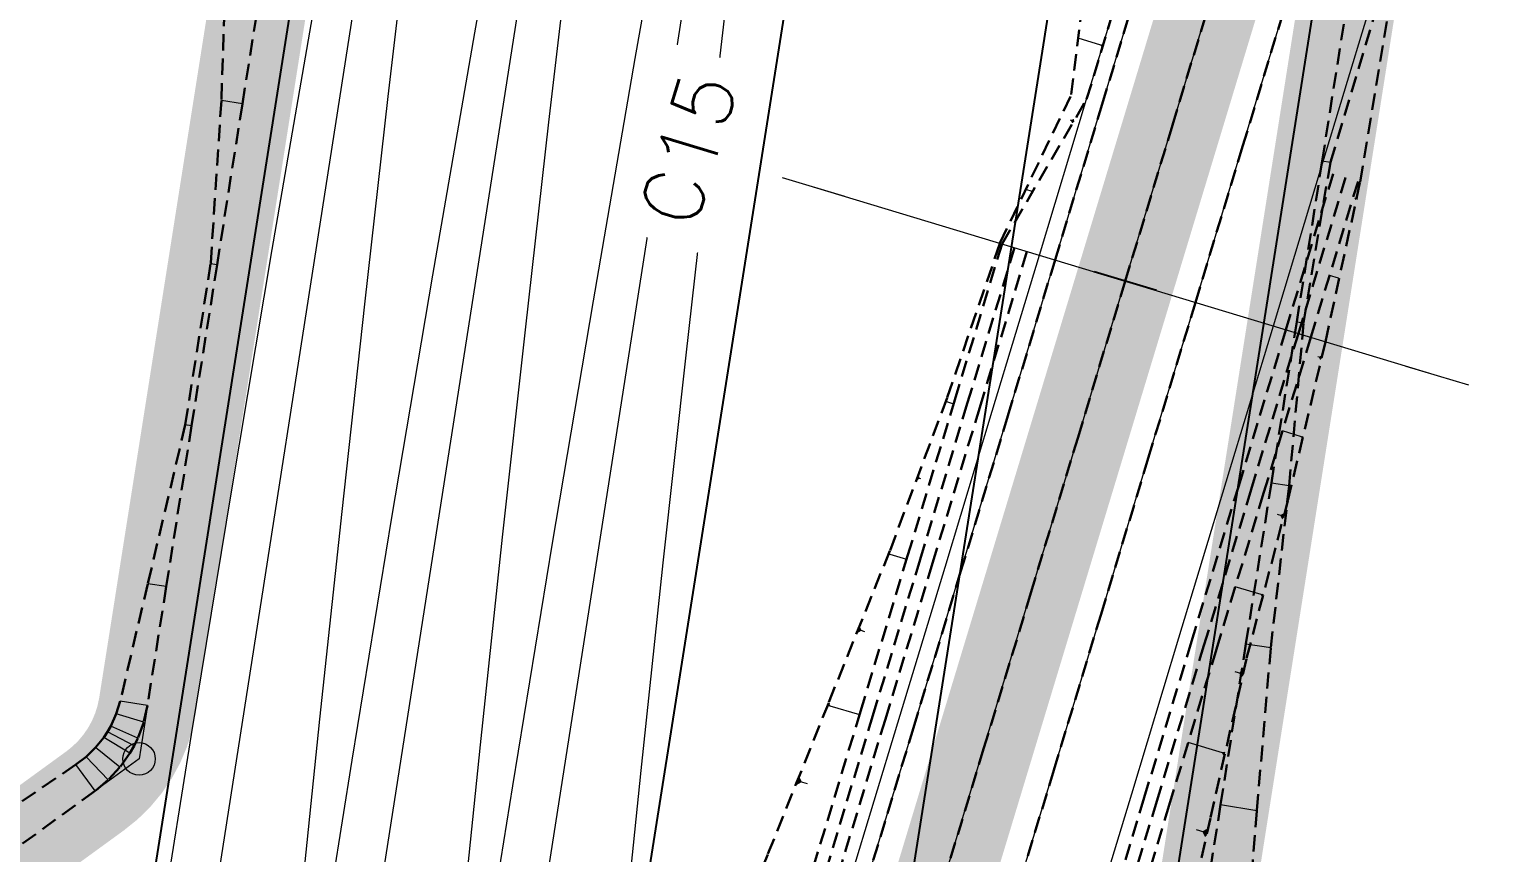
# Model space of a CAD drawing. Header units: metres. Extents: x 544752 to 548977, y 1840603 to 1844608.
# Drawn here: x 544994.06 to 545038.76, y 1844020.04 to 1844045.32 of the extents above; entities that cross this region are included whole.
import ezdxf

# ---------------------------------------------------------------- set-up
doc = ezdxf.new("R2010")
doc.units = ezdxf.units.M
doc.header["$MEASUREMENT"] = 0
for name, pattern in [('ACAD_ISO02W100', [15, 12, -3]), ('Anordnung Grundriss$0$GESTRICHELT', [0.75, 0.5, -0.25]), ('HIDDEN', [0.375, 0.25, -0.125])]:
    doc.linetypes.add(name, pattern=pattern)
doc.layers.add('C-ROAD', color=7, linetype='Continuous')
for name, color, linetype, lineweight in [('C-ROAD-CORR', 5, 'Continuous', 0), ('C-ROAD-SAMP', 150, 'HIDDEN', 0), ('C-ROAD-SAMP-TEXT', 11, 'Continuous', 0), ('C-ROAD-STAN', 11, 'Continuous', 0), ('C-TOPO-FEAT', 94, 'Continuous', 5), ('Line5', 5, 'Continuous', 13), ('Đường', 5, 'ACAD_ISO02W100', 5)]:
    doc.layers.add(name, color=color, linetype=linetype, lineweight=lineweight)

# ---------------------------------------------------------------- blocks, each defined once
blk = doc.blocks.new('TB')
at = {"layer": 'Defpoints', "color": 5, "linetype": 'Anordnung Grundriss$0$GESTRICHELT', "lineweight": 5, "ltscale": 0.2}
blk.add_circle((-0.4049538253086098, -1.769394799566726e-07), 105.7280000291212, dxfattribs=at)
blk = doc.blocks.new('FREFEWRFERWF')
at = {"layer": 'Line5', "color": 5}
for p, q in [((-1.66903406981146, -0.552696687169373), (-3.349565278273076, 70.4684576750733)), ((-12.75507202500012, -0.8150196010246873), (-14.43560326413717, 70.20613535726443)), ((-7.212053040915634, -0.6838581399060786), (-8.89258424937725, 70.33729622233659))]:
    blk.add_line(p, q, dxfattribs=at)
at = {"layer": 'Line5', "color": 5, "flags": 128}
for points in [[(-13.97577600751538, 69.5929625662975), (-13.51127695024479, 61.83797155646607), (-13.08261348161614, 54.08091718330979), (-12.68979475862579, 46.32196505367756), (-12.33282916026656, 38.56128078699112), (-12.01172429847065, 30.79903006413952), (-11.72648704145104, 23.03537858603522), (-11.47712347662309, 15.27049208758399), (-11.26363891706569, 7.504536324646324), (-11.08603794220835, -0.2623229054734111)], [(-8.432757004280575, 69.72412343835458), (-7.968257946602535, 61.96913249930367), (-7.53959449013928, 54.21207819133997), (-7.146775769360829, 46.45312612131238), (-6.78981017426122, 38.69244191842154), (-6.468705312057864, 30.93019125238061), (-6.183468067261856, 23.16653984691948), (-5.934104503423441, 15.40165340481326), (-5.720619944797363, 7.635697712190449), (-5.543018971104175, -0.1311614527367055)], [(-2.8897380331764, 69.85528489109129), (-2.42523897549836, 62.10029395204037), (-1.996575519035105, 54.34323964407668), (-1.603756798256654, 46.58428757404909), (-1.246791203157045, 38.82360337115824), (-0.9256863409536891, 31.06135270511732), (-0.6404490961576812, 23.29770129965618), (-0.3910855323192663, 15.53281485754997), (-0.1776009736931883, 7.766859164927155), (0, 0)], [(-14.87426023866283, 69.04712659073994), (-14.9017317329417, 62.45136923948303), (-14.95250223134644, 55.85575008206069), (-15.02657110703876, 49.26035141386092), (-15.12393741810229, 42.66525555262342), (-15.24459997238591, 36.07054476439953), (-15.38855725055328, 29.47630136879161), (-15.55580746376654, 22.88260762346908), (-15.74634851206793, 16.28954582801089), (-15.96017803822178, 9.697198242414743)], [(-9.331241225474514, 69.17828746372834), (-9.358712720684707, 62.58253016741946), (-9.409483216586523, 55.98691107099876), (-9.48355208610883, 49.39151246007532), (-9.58091841021087, 42.79641664260998), (-9.701580953842495, 36.20170592423528), (-9.845538236608263, 29.60746257519349), (-10.01278844452463, 23.01376889226958), (-10.20332950324519, 16.42070714617148), (-10.41715902218129, 9.828359615057707)], [(-3.788222254370339, 69.30944891646504), (-3.815693749580532, 62.71369162015617), (-3.866464245482348, 56.11807252373546), (-3.940533115004655, 49.52267391281202), (-4.037899439106695, 42.92757809534669), (-4.15856198273832, 36.33286737697199), (-4.302519265504088, 29.7386240279302), (-4.469769473420456, 23.14493034500629), (-4.660310532141011, 16.55186859890819), (-4.87414005107712, 9.959521067794412)]]:
    blk.add_lwpolyline(points, dxfattribs=at)
blk = doc.blocks.new('RFEWF34RF')
blk.add_lwpolyline([(467558.3739784134, 1441381.465170017), (467628.3739784134, 1441381.465170017), (467628.3739784134, 1441366.465170017), (467558.3739784134, 1441366.465170017)], close=True)
at = {"xscale": 0.9, "yscale": 0.9714285714285716, "zscale": 0.9714285714285716, "rotation": 268.6444939923905}
blk.add_blockref('FREFEWRFERWF', (467559.2717663317, 1441366.934817435), dxfattribs=at)
blk = doc.blocks.new('GFERFERF')
blk.add_lwpolyline([(467513.3739784134, 1441358.465170017), (467628.3739784134, 1441358.465170017), (467628.3739784134, 1441366.465170017), (467513.3739784134, 1441366.465170017)], close=True)
blk = doc.blocks.new('fcwdăed')
at = {"xscale": -1, "rotation": 19.89216182940478}
for name, p in [('GFERFERF', (1396356.812540187, 242240.5363757809, -3.31594075425429)), ('RFEWF34RF', (1396367.360318515, 242211.3860006156, -3.31594075425429))]:
    blk.add_blockref(name, p, dxfattribs=at)
blk = doc.blocks.new('STA')
blk.add_circle((0, 0), 0.03600344113496039)
blk = doc.blocks.new('PI')
h = blk.add_hatch(color=256)
h.dxf.hatch_style = 1
h.paths.add_polyline_path([(0.01097384885793593, 0, 1), (-0.01097384885793593, 0, 1)])
at = {"xscale": 0.3048, "yscale": 0.3048, "zscale": 0.3048}
blk.add_blockref('STA', (0, 0), dxfattribs=at)

msp = doc.modelspace()

# ---------------------------------------------------------------- linework, layer by layer
at = {"layer": 'C-ROAD', "color": 3, "linetype": 'Continuous', "lineweight": 13}
for p, q in [((544997.6883201705, 1844024.567559875), (544997.4286023676, 1844022.921758579)), ((544997.4286023676, 1844022.921758579), (544996.0812041152, 1844021.94163961))]:
    msp.add_line(p, q, dxfattribs=at)
at = {"layer": 'C-ROAD', "color": 1, "linetype": 'ACAD_ISO02W100', "lineweight": 60, "ltscale": 0.1, "const_width": 3, "flags": 128}
for points in [[(545006.0019213351, 1844077.249876689), (544997.6883201705, 1844024.567559875)], [(545020.6735308893, 1843958.511735997), (545038.5985872451, 1844072.106156435)], [(544996.0812041152, 1844021.94163961), (544981.7529743221, 1844011.51905684)]]:
    msp.add_lwpolyline(points, dxfattribs=at)
at = {"layer": 'C-ROAD', "color": 1, "linetype": 'ACAD_ISO02W100', "lineweight": -3, "ltscale": 0.1, "const_width": 3, "flags": 128}
msp.add_lwpolyline([(544997.6883201705, 1844024.567559875, -0.1989104517809214), (544996.0812041151, 1844021.94163961)], format="xyb", dxfattribs=at)
at = {"layer": 'C-ROAD-CORR', "color": 160, "linetype": 'Continuous'}
for p, q in [((545026.9414838001, 1844044.831754392, 771.4056740349941), (545026.2454486208, 1844045.042415061, 770.920863470425)), ((545026.951249911, 1844044.818455182, 771.414473969241), (545026.9569855535, 1844044.83740608, 771.414473969241)), ((545026.961016022, 1844044.805155971, 771.4232739034879), (545026.9724873068, 1844044.843057768, 771.4232739034879)), ((545026.9707821329, 1844044.79185676, 771.4320738377348), (545026.9879890602, 1844044.848709455, 771.4320738377348)), ((545026.980548244, 1844044.778557549, 771.4408737719817), (545027.0034908135, 1844044.854361143, 771.4408737719817)), ((545000.6013649675, 1844043.027183551, 771.4738260625395), (544999.9547677981, 1844043.129220654, 771.0374269231675)), ((545000.6013649675, 1844043.027183551, 771.4738260625395), (544999.9547677981, 1844043.129220654, 771.0374269231675)), ((545000.6013649675, 1844043.027183551, 771.4738260625395), (544999.9547677981, 1844043.129220654, 771.0374269231675)), ((545000.6013649675, 1844043.027183551, 771.4738260625395), (544999.9547677981, 1844043.129220654, 771.0374269231675)), ((545026.0777142672, 1844042.503771369, 771.3776174725558), (545026.0092703965, 1844042.52448646, 771.3299441471504)), ((545033.7335377719, 1844041.27543187, 771.5425055143361), (545033.985121766, 1844041.235732233, 771.3727075071408)), ((545033.7335377719, 1844041.27543187, 771.5425055143361), (545033.985121766, 1844041.235732233, 771.3727075071408)), ((545033.7335377719, 1844041.27543187, 771.5425055143361), (545033.985121766, 1844041.235732233, 771.3727075071408)), ((545033.7335377719, 1844041.27543187, 771.5425055143361), (545033.985121766, 1844041.235732233, 771.3727075071408)), ((545024.8316006907, 1844040.341048041, 771.3417652416443), (545024.637296449, 1844040.399855789, 771.2064261784705)), ((545024.8343269851, 1844040.337335451, 771.3442218194169), (545024.8359281393, 1844040.342625758, 771.3442218194169)), ((545024.8370532794, 1844040.333622862, 771.3466783971895), (545024.8402555878, 1844040.344203476, 771.3466783971895)), ((545024.8397795737, 1844040.329910272, 771.3491349749621), (545024.8445830364, 1844040.345781194, 771.3491349749621)), ((545024.8425058681, 1844040.326197682, 771.3515915527347), (545024.8489104849, 1844040.347358911, 771.3515915527347)), ((545034.7785002891, 1844040.118130325, 771.4264561348057), (545034.759953342, 1844040.123743709, 771.4070783299918)), ((544999.8219782878, 1844038.08830145, 771.3738260625424), (544999.625938385, 1844038.119237781, 771.2415154851133)), ((544999.8219782878, 1844038.08830145, 771.3738260625424), (544999.625938385, 1844038.119237781, 771.2415154851133)), ((544999.8219782878, 1844038.08830145, 771.3738260625424), (544999.625938385, 1844038.119237781, 771.2415154851133)), ((544999.8219782878, 1844038.08830145, 771.3738260625424), (544999.625938385, 1844038.119237781, 771.2415154851133)), ((545034.2349413141, 1844037.679060661, 771.5642167403427), (545033.9604976142, 1844037.762123263, 771.2774786364241)), ((545034.2381698114, 1844037.674664186, 771.5685803858282), (545034.2400659097, 1844037.680929005, 771.5685803858282)), ((545034.2413983088, 1844037.67026771, 771.5729440313138), (545034.2451905053, 1844037.68279735, 771.5729440313138)), ((545034.2446268061, 1844037.665871235, 771.5773076767994), (545034.2503151009, 1844037.684665694, 771.5773076767994)), ((545034.2478553035, 1844037.66147476, 771.5816713222849), (545034.2554396965, 1844037.686534038, 771.5816713222849)), ((545032.9541874955, 1844036.336544025, 771.4425055143357), (545033.1615461657, 1844036.303823089, 771.6524299717403)), ((545032.9541874955, 1844036.336544025, 771.4425055143357), (545033.1615461657, 1844036.303823089, 771.6524299717403)), ((545032.9541874955, 1844036.336544025, 771.4425055143357), (545033.1615461657, 1844036.303823089, 771.6524299717403)), ((545032.9541874955, 1844036.336544025, 771.4425055143357), (545033.1615461657, 1844036.303823089, 771.6524299717403)), ((545033.6827966219, 1844035.241888538, 771.6931970062136), (545033.5970647762, 1844035.267835973, 771.6036245842523)), ((545022.1922147617, 1844033.906006535, 771.4656325349135), (545022.1860650013, 1844033.885687366, 771.4656325349135)), ((545022.1948325697, 1844033.902441678, 771.4620942987356), (545022.1902202494, 1844033.887202302, 771.4620942987356)), ((545022.1974503776, 1844033.898876822, 771.4585560625576), (545022.1943754974, 1844033.888717238, 771.4585560625576)), ((545022.2000681856, 1844033.895311966, 771.4550178263796), (545022.1985307455, 1844033.890232174, 771.4550178263796)), ((545022.2026859935, 1844033.89174711, 771.4514795902016), (545022.4252170471, 1844033.82439629, 771.2189796916149)), ((544999.042591608, 1844033.14941935, 771.2738260625454), (544998.8477759522, 1844033.180162486, 771.4710525318276)), ((544999.042591608, 1844033.14941935, 771.2738260625454), (544998.8477759522, 1844033.180162486, 771.4710525318276)), ((544999.042591608, 1844033.14941935, 771.2738260625454), (544998.8477759522, 1844033.180162486, 771.4710525318276)), ((544999.042591608, 1844033.14941935, 771.2738260625454), (544998.8477759522, 1844033.180162486, 771.4710525318276)), ((545033.0971210542, 1844032.812127121, 771.7878863117063), (545032.5156089293, 1844032.988126462, 771.1803238709592)), ((545033.1039618391, 1844032.802811536, 771.7971323346983), (545033.1079794359, 1844032.816085911, 771.7971323346983)), ((545033.110802624, 1844032.793495951, 771.8063783576903), (545033.1188378177, 1844032.820044701, 771.8063783576903)), ((545033.117643409, 1844032.784180365, 771.8156243806823), (545033.1296961994, 1844032.82400349, 771.8156243806823)), ((545033.124484194, 1844032.77486478, 771.8248704036743), (545033.1405545811, 1844032.82796228, 771.8248704036743)), ((545021.3368503118, 1844031.547222503, 771.5524320029334), (545021.4073988555, 1844031.525870417, 771.4787230576499)), ((545032.1748372192, 1844031.39765618, 771.3425055143354), (545032.7217516771, 1844031.311353768, 771.8961873097429)), ((545032.1748372192, 1844031.39765618, 771.3425055143354), (545032.7217516771, 1844031.311353768, 771.8961873097429)), ((545032.1748372192, 1844031.39765618, 771.3425055143354), (545032.7217516771, 1844031.311353768, 771.8961873097429)), ((545032.1748372192, 1844031.39765618, 771.3425055143354), (545032.7217516771, 1844031.311353768, 771.8961873097429)), ((545032.5006964732, 1844030.384999558, 771.8715129614646), (545032.3640848222, 1844030.426346177, 771.7287814439509)), ((545020.4444817884, 1844029.236440473, 771.6885584674475), (545020.4303507481, 1844029.189750688, 771.6885584674475)), ((545020.4504970391, 1844029.228249076, 771.6804282387611), (545020.4398987589, 1844029.193231738, 771.6804282387611)), ((545020.4565122898, 1844029.22005768, 771.6722980100748), (545020.4494467697, 1844029.196712787, 771.6722980100748)), ((545020.4625275405, 1844029.211866283, 771.6641677813884), (545020.4589947804, 1844029.200193837, 771.6641677813884)), ((545020.4685427912, 1844029.203674887, 771.6560375527021), (545020.9798790234, 1844029.048914846, 771.1217947124613)), ((544998.2632049283, 1844028.210537249, 771.1738260625483), (544997.6993163723, 1844028.299522412, 771.7446926518429)), ((544998.2632049283, 1844028.210537249, 771.1738260625483), (544997.6993163723, 1844028.299522412, 771.7446926518429)), ((544998.2632049283, 1844028.210537249, 771.1738260625483), (544997.6993163723, 1844028.299522412, 771.7446926518429)), ((544998.2632049283, 1844028.210537249, 771.1738260625483), (544997.6993163723, 1844028.299522412, 771.7446926518429)), ((545031.8612868104, 1844027.968404719, 771.9109002799863), (545031.06893092, 1844028.208217629, 771.0830487907652)), ((545031.8706079166, 1844027.955711504, 771.9234987116714), (545031.8760822074, 1844027.973798881, 771.9234987116714)), ((545031.8799290229, 1844027.943018288, 771.9360971433565), (545031.8908776045, 1844027.979193042, 771.9360971433565)), ((545031.8892501291, 1844027.930325072, 771.9486955750416), (545031.9056730015, 1844027.984587204, 771.9486955750416)), ((545031.8985712354, 1844027.917631856, 771.9612940067267), (545031.9204683986, 1844027.989981365, 771.9612940067267)), ((545019.5496012149, 1844026.880140307, 771.8139909342887), (545019.6863782532, 1844026.838743632, 771.6710866205696)), ((545031.3954869428, 1844026.458768335, 771.242505514335), (545032.1565181544, 1844026.338678569, 772.0129534729708)), ((545031.3954869428, 1844026.458768335, 771.242505514335), (545032.1565181544, 1844026.338678569, 772.0129534729708)), ((545031.3954869428, 1844026.458768335, 771.242505514335), (545032.1565181544, 1844026.338678569, 772.0129534729708)), ((545031.3954869428, 1844026.458768335, 771.242505514335), (545032.1565181544, 1844026.338678569, 772.0129534729708)), ((545031.2366990054, 1844025.548255856, 771.9655208508501), (545031.0647598437, 1844025.600294631, 771.7858792368863)), ((544997.6883201705, 1844024.567559876, 771.1000648894877), (544996.8521991139, 1844024.699505041, 771.9465328143143)), ((544997.6883201705, 1844024.567559876, 771.1000648894877), (544996.8521991139, 1844024.699505041, 771.9465328143143)), ((544997.6883201705, 1844024.567559876, 771.1000648894877), (544996.8521991139, 1844024.699505041, 771.9465328143143)), ((544997.6883201705, 1844024.567559876, 771.1000648894877), (544996.8521991139, 1844024.699505041, 771.9465328143143)), ((545018.5880834382, 1844024.614658663, 772.0295116678176), (545018.5630328216, 1844024.53188996, 772.0295116678176)), ((545018.598746895, 1844024.600137472, 772.0150989114935), (545018.5799589326, 1844024.538060945, 772.0150989114935)), ((545018.6094103517, 1844024.585616281, 772.0006861551694), (545018.5968850435, 1844024.54423193, 772.0006861551694)), ((545018.6200738086, 1844024.571095091, 771.9862733988454), (545018.6138111544, 1844024.550402915, 771.9862733988454)), ((544997.5724863147, 1844024.054301674, 771.0895640901281), (544996.7297022779, 1844024.303427558, 771.9683977710416)), ((544997.5724863147, 1844024.054301674, 771.0895640901281), (544996.7297022779, 1844024.303427558, 771.9683977710416)), ((544997.5724863147, 1844024.054301674, 771.0895640901281), (544996.7297022779, 1844024.303427558, 771.9683977710416)), ((544997.5724863147, 1844024.054301674, 771.0895640901281), (544996.7297022779, 1844024.303427558, 771.9683977710416)), ((545018.6307372653, 1844024.5565739, 771.9718606425213), (545019.5372018678, 1844024.282225068, 771.0247886509219)), ((544997.2779625362, 1844023.327562546, 771.0743441018096), (544996.460311128, 1844023.756013334, 771.9974496773668)), ((544997.2779625362, 1844023.327562546, 771.0743441018096), (544996.460311128, 1844023.756013334, 771.9974496773668)), ((544997.2779625362, 1844023.327562546, 771.0743441018096), (544996.460311128, 1844023.756013334, 771.9974496773668)), ((544997.2779625362, 1844023.327562546, 771.0743441018096), (544996.460311128, 1844023.756013334, 771.9974496773668)), ((544997.3906504016, 1844023.560553597, 771.0792429691484), (544996.5598968283, 1844023.929865143, 771.9883868065396)), ((544997.3906504016, 1844023.560553597, 771.0792429691484), (544996.5598968283, 1844023.929865143, 771.9883868065396)), ((544997.3906504016, 1844023.560553597, 771.0792429691484), (544996.5598968283, 1844023.929865143, 771.9883868065396)), ((544997.3906504016, 1844023.560553597, 771.0792429691484), (544996.5598968283, 1844023.929865143, 771.9883868065396)), ((544996.8424932815, 1844022.664901485, 771.0598400422128), (544996.0958938657, 1844023.268782753, 772.0200917147687)), ((544996.8424932815, 1844022.664901485, 771.0598400422128), (544996.0958938657, 1844023.268782753, 772.0200917147687)), ((544996.8424932815, 1844022.664901485, 771.0598400422128), (544996.0958938657, 1844023.268782753, 772.0200917147687)), ((544996.8424932815, 1844022.664901485, 771.0598400422128), (544996.0958938657, 1844023.268782753, 772.0200917147687)), ((544997.145923636, 1844023.094763653, 771.0692781204775), (544996.3471613331, 1844023.583622259, 772.0057630128754)), ((544997.145923636, 1844023.094763653, 771.0692781204775), (544996.3471613331, 1844023.583622259, 772.0057630128754)), ((544997.145923636, 1844023.094763653, 771.0692781204775), (544996.3471613331, 1844023.583622259, 772.0057630128754)), ((544997.145923636, 1844023.094763653, 771.0692781204775), (544996.3471613331, 1844023.583622259, 772.0057630128754)), ((545030.6719199453, 1844023.113765889, 772.0816102141678), (545029.6231255323, 1844023.431191988, 770.9858323859216)), ((544996.485551019, 1844022.278322018, 771.0510902194915), (544995.8098475665, 1844022.98955226, 772.0321221316201)), ((544996.485551019, 1844022.278322018, 771.0510902194915), (544995.8098475665, 1844022.98955226, 772.0321221316201)), ((544996.485551019, 1844022.278322018, 771.0510902194915), (544995.8098475665, 1844022.98955226, 772.0321221316201)), ((544996.485551019, 1844022.278322018, 771.0510902194915), (544995.8098475665, 1844022.98955226, 772.0321221316201)), ((545030.6842577397, 1844023.096964633, 772.0982860096337), (545030.6915037332, 1844023.12090582, 772.0982860096337)), ((545030.696595534, 1844023.080163378, 772.1149618050997), (545030.7110875212, 1844023.128045751, 772.1149618050997)), ((545030.7089333284, 1844023.063362122, 772.1316376005657), (545030.730671309, 1844023.135185682, 772.1316376005657)), ((545030.7212711228, 1844023.046560866, 772.1483133960317), (545030.7502550969, 1844023.142325613, 772.1483133960317)), ((544996.0812041153, 1844021.94163961, 771.0431783614017), (544995.4938077906, 1844022.749150542, 772.0417314879126)), ((544996.0812041153, 1844021.94163961, 771.0431783614017), (544995.4938077906, 1844022.749150542, 772.0417314879126)), ((544996.0812041153, 1844021.94163961, 771.0431783614017), (544995.4938077906, 1844022.749150542, 772.0417314879126)), ((544996.0812041153, 1844021.94163961, 771.0431783614017), (544995.4938077906, 1844022.749150542, 772.0417314879126)), ((545017.7138066776, 1844022.232214795, 772.1276463860652), (545017.9264169526, 1844022.167866579, 771.9055116926318)), ((545030.6161366665, 1844021.51988049, 771.1425055143347), (545031.7295062472, 1844021.344192174, 772.2696515597695)), ((545030.6161366665, 1844021.51988049, 771.1425055143347), (545031.7295062472, 1844021.344192174, 772.2696515597695)), ((545030.6161366665, 1844021.51988049, 771.1425055143347), (545031.7295062472, 1844021.344192174, 772.2696515597695)), ((545030.6161366665, 1844021.51988049, 771.1425055143347), (545031.7295062472, 1844021.344192174, 772.2696515597695)), ((545030.110673322, 1844020.678510959, 772.2013078204899), (545029.8772559623, 1844020.749156608, 771.9574339360554))]:
    msp.add_line(p, q, dxfattribs=at)
at = {"layer": 'C-ROAD-CORR', "color": 5, "linetype": 'Anordnung Grundriss$0$GESTRICHELT', "lineweight": 30, "extrusion": (-0.5309164430034385, 0.160686148194591, 0.8320502943494238), "const_width": 0.1, "elevation": 7590.60548762918}
msp.add_lwpolyline([(-1922859.68721655, -9995.244582655814), (-1922859.655061808, -9995.287455643704), (-1922859.622907066, -9995.244582655352)], dxfattribs=at)
at = {"layer": 'C-ROAD-CORR', "color": 5, "linetype": 'Anordnung Grundriss$0$GESTRICHELT', "lineweight": 30, "extrusion": (-0.6767883245084029, 0.2048354571549153, 0.7071067806924537), "const_width": 0.1, "elevation": 9397.106947148626}
msp.add_lwpolyline([(-1922859.900162983, -8306.134370019447), (-1922859.892056893, -8306.145178139479), (-1922859.883950803, -8306.134370019452)], dxfattribs=at)
at = {"layer": 'C-ROAD-CORR', "color": 5, "linetype": 'Anordnung Grundriss$0$GESTRICHELT', "lineweight": 30, "extrusion": (-0.6767883254434602, 0.2048354528739716, 0.7071067810375969), "const_width": 0.1, "elevation": 9397.029890078144}
msp.add_lwpolyline([(-1922854.945035108, -8305.640941444039), (-1922854.907565327, -8305.690901152084), (-1922854.870095546, -8305.64094144391)], dxfattribs=at)
at = {"layer": 'C-ROAD-CORR', "color": 5, "linetype": 'Anordnung Grundriss$0$GESTRICHELT', "lineweight": 30, "extrusion": (-0.6767883252102652, 0.2048354529227568, -0.7071067812466613), "const_width": 0.1, "elevation": 8313.3894516344}
msp.add_lwpolyline([(-1922847.764091816, 9404.570478293228), (-1922847.794925615, 9404.529366561152), (-1922847.825759414, 9404.57047829316)], dxfattribs=at)
at = {"layer": 'C-ROAD-CORR', "color": 5, "linetype": 'Anordnung Grundriss$0$GESTRICHELT', "lineweight": 30, "extrusion": (-0.6767883256766823, 0.2048354521263676, 0.7071067810309413), "const_width": 0.1, "elevation": 9396.959641302603}
msp.add_lwpolyline([(-1922849.976213087, -8305.288865764482), (-1922849.916505885, -8305.36847536753), (-1922849.856798683, -8305.288865764482)], dxfattribs=at)
at = {"layer": 'C-ROAD-CORR', "color": 5, "linetype": 'Anordnung Grundriss$0$GESTRICHELT', "lineweight": 30, "extrusion": (-0.6767883260468119, 0.2048354518625074, -0.7071067807531171), "const_width": 0.1, "elevation": 8313.455696286179}
msp.add_lwpolyline([(-1922842.750463382, 9405.045205015453), (-1922842.810242868, 9404.965499034037), (-1922842.870022354, 9405.045205015453)], dxfattribs=at)
at = {"layer": 'C-ROAD-CORR', "color": 5, "linetype": 'Anordnung Grundriss$0$GESTRICHELT', "lineweight": 30, "extrusion": (-0.6767883254193557, 0.2048354524535838, 0.7071067811824462), "const_width": 0.1, "elevation": 9396.891580828611}
msp.add_lwpolyline([(-1922844.996130498, -8305.067274960336), (-1922844.920983128, -8305.167471453959), (-1922844.845835758, -8305.06727496044)], dxfattribs=at)
at = {"layer": 'C-ROAD-CORR', "color": 5, "linetype": 'Anordnung Grundriss$0$GESTRICHELT', "lineweight": 30, "extrusion": (-0.6767883255352046, 0.204835451919219, -0.70710678122636), "const_width": 0.1, "elevation": 8313.52467582604}
msp.add_lwpolyline([(-1922837.736883871, 9405.601963561745), (-1922837.829806874, 9405.478066225965), (-1922837.922729876, 9405.601963561916)], dxfattribs=at)
at = {"layer": 'C-ROAD-CORR', "color": 5, "linetype": 'Anordnung Grundriss$0$GESTRICHELT', "lineweight": 30, "extrusion": (-0.6767883255228673, 0.2048354519292789, 0.7071067812352543), "const_width": 0.1, "elevation": 9396.82186882596}
msp.add_lwpolyline([(-1922840.035875157, -8304.628285106217), (-1922839.933858254, -8304.764307643381), (-1922839.831841352, -8304.628285106275)], dxfattribs=at)
at = {"layer": 'C-ROAD-CORR', "color": 92, "linetype": 'Anordnung Grundriss$0$GESTRICHELT', "lineweight": 30}
for points in [[(545023.845876161, 1844038.750568601, 771.273986062346), (545026.0347435977, 1844043.312077921, 771.0871325888052), (545026.6482629705, 1844048.350379055, 770.602999255121)], [(545000.1235075038, 1844048.16446669, 770.7252911660659), (544999.9547677981, 1844043.129220654, 771.0374269231675), (544999.625938385, 1844038.119237781, 771.2415154851133)], [(545001.3807516473, 1844047.966065652, 771.5738260625366), (545000.6013649675, 1844043.027183551, 771.4738260625395), (544999.8219782878, 1844038.08830145, 771.3738260625424)], [(545023.9102647603, 1844038.731080871, 771.3188347626551), (545026.5072180077, 1844043.169079725, 771.4162259913119), (545027.9556233805, 1844047.954695869, 771.5136172199686)], [(545033.7335377719, 1844041.27543187, 771.5425055143361), (545034.5128880482, 1844046.214319716, 771.6425055143364)], [(545033.985121766, 1844041.235732233, 771.3727075071408), (545035.4369654126, 1844046.068501472, 771.0188311208466)], [(545021.0328431594, 1843997.810053942, 770.059704933401), (545022.4812485323, 1844002.595670086, 770.1570961620578), (545023.9296539051, 1844007.38128623, 770.2544873907145), (545025.3780592779, 1844012.166902374, 770.3518786193713), (545026.8264646508, 1844016.952518517, 770.449269848028), (545028.2748700236, 1844021.738134661, 770.5466610766848), (545029.7232753965, 1844026.523750805, 770.6440523053416), (545031.1716807693, 1844031.309366949, 770.7414435339983), (545032.6200861421, 1844036.094983093, 770.8388347626551), (545034.068491515, 1844040.880599236, 770.9362259913119)], [(545021.4156924508, 1843997.694181512, 770.059704933401), (545022.8640978237, 1844002.479797656, 770.1570961620578), (545024.3125031965, 1844007.2654138, 770.2544873907145), (545025.7609085693, 1844012.051029944, 770.3518786193713), (545027.2093139422, 1844016.836646087, 770.449269848028), (545028.657719315, 1844021.622262231, 770.5466610766848), (545030.1061246879, 1844026.407878375, 770.6440523053416), (545031.5545300607, 1844031.193494519, 770.7414435339983), (545033.0029354335, 1844035.979110663, 770.8388347626551), (545034.4513408064, 1844040.764726806, 770.9362259913119)]]:
    msp.add_polyline3d(points, dxfattribs=at)
at = {"layer": 'C-ROAD-CORR', "color": 11, "linetype": 'Anordnung Grundriss$0$GESTRICHELT', "lineweight": 30}
for points in [[(545000.1235075038, 1844048.16446669, 770.7252911660659), (544999.9547677981, 1844043.129220654, 771.0374269231675), (544999.625938385, 1844038.119237781, 771.2415154851133), (544998.8477759522, 1844033.180162486, 771.4710525318276), (544997.6993163722, 1844028.299522412, 771.7446926518429), (544996.8521991139, 1844024.699505041, 771.9465328143143), (544996.7297022779, 1844024.303427559, 771.9683977710416), (544996.5598968283, 1844023.929865143, 771.9883868065396), (544996.460311128, 1844023.756013335, 771.9974496773668), (544996.3471613332, 1844023.583622259, 772.0057630128754), (544996.0958938657, 1844023.268782754, 772.0200917147687), (544995.8098475666, 1844022.98955226, 772.0321221316201), (544995.4938077908, 1844022.749150542, 772.0417314879126), (544992.8861229478, 1844020.974556195, 772.0960290087004)], [(545001.3807516473, 1844047.966065652, 771.5738260625366), (545000.6013649675, 1844043.027183551, 771.4738260625395), (544999.8219782878, 1844038.08830145, 771.3738260625424), (544999.042591608, 1844033.14941935, 771.2738260625454), (544998.2632049281, 1844028.210537249, 771.1738260625483), (544997.6883201705, 1844024.567559876, 771.1000648894877), (544997.5724863147, 1844024.054301675, 771.0895640901281), (544997.3906504016, 1844023.560553598, 771.0792429691484), (544997.2779625363, 1844023.327562547, 771.0743441018096), (544997.1459236362, 1844023.094763653, 771.0692781204775), (544996.8424932816, 1844022.664901485, 771.0598400422128), (544996.4855510192, 1844022.278322018, 771.0510902194915), (544996.0812041156, 1844021.941639611, 771.0431783614017), (544993.5316870799, 1844020.087080275, 770.9985926519281)], [(545023.9102647603, 1844038.731080871, 771.3188347626551), (545026.5072180077, 1844043.169079725, 771.4162259913119), (545027.9556233805, 1844047.954695869, 771.5136172199686)], [(545026.7193852848, 1843996.825441264, 770.642505514333), (545027.4987355612, 1844001.764329109, 770.7425055143333), (545028.2780858375, 1844006.703216955, 770.8425055143337), (545029.0574361138, 1844011.6421048, 770.942505514334), (545029.8367863902, 1844016.580992645, 771.0425055143344), (545030.6161366665, 1844021.51988049, 771.1425055143347), (545031.3954869428, 1844026.458768335, 771.242505514335), (545032.1748372192, 1844031.39765618, 771.3425055143354), (545032.9541874955, 1844036.336544025, 771.4425055143357), (545033.7335377719, 1844041.27543187, 771.5425055143361), (545034.5128880482, 1844046.214319716, 771.6425055143364)], [(545029.09645839, 1843996.450342125, 773.0489917312241), (545029.9031862498, 1844001.384909822, 773.176708075772), (545030.5118102396, 1844006.35073806, 773.1038692790332), (545030.9513912816, 1844011.343241062, 772.8598958531736), (545031.3347699547, 1844016.344612727, 772.5590246290685), (545031.7295062472, 1844021.344192174, 772.2696515597695), (545032.1565181544, 1844026.338678569, 772.0129534729708), (545032.7217516771, 1844031.311353768, 771.8961873097429), (545033.1615461657, 1844036.303823089, 771.6524299717403), (545033.985121766, 1844041.235732233, 771.3727075071408), (545035.4369654126, 1844046.068501472, 771.0188311208466)], [(545024.2984924224, 1843996.82167882, 773.0716472674228), (545025.628099228, 1844001.64325031, 773.0449180445534), (545027.0231345214, 1844006.445019339, 773.0865483452038), (545028.1479237032, 1844011.328580537, 772.8458261719142), (545029.2362376441, 1844016.22318126, 772.5669947563065), (545030.3059346542, 1844021.123416548, 772.2687124172187), (545031.4142959355, 1844026.011949783, 772.0108264136635), (545032.6812006234, 1844030.852498574, 771.9185861722697), (545033.8338748098, 1844035.72762015, 771.7069981832823), (545034.8972815174, 1844040.629759249, 771.402143751455), (545035.7247761926, 1844045.60329903, 771.0221560283497)]]:
    msp.add_polyline3d(points, dxfattribs=at)
at = {"layer": 'C-ROAD-CORR', "color": 5, "linetype": 'Anordnung Grundriss$0$GESTRICHELT', "lineweight": 30}
msp.add_polyline3d([(545018.2571857959, 1843998.650129058, 770.559704933401), (545019.7055911688, 1844003.435745202, 770.6570961620578), (545021.1539965416, 1844008.221361346, 770.7544873907145), (545022.6024019144, 1844013.00697749, 770.8518786193713), (545024.0508072873, 1844017.792593634, 770.949269848028), (545025.4992126601, 1844022.578209777, 771.0466610766848), (545026.947618033, 1844027.363825921, 771.1440523053416), (545028.3960234058, 1844032.149442065, 771.2414435339983), (545029.8444287786, 1844036.935058209, 771.3388347626551), (545031.2928341515, 1844041.720674353, 771.4362259913119), (545032.7412395243, 1844046.506290497, 771.5336172199686)], dxfattribs=at)
at = {"layer": 'C-ROAD-CORR', "color": 160, "linetype": 'Anordnung Grundriss$0$GESTRICHELT', "lineweight": 30}
msp.add_polyline3d([(545018.2571857959, 1843998.650129058, 770.409704933401), (545019.7055911688, 1844003.435745202, 770.5070961620578), (545021.1539965416, 1844008.221361346, 770.6044873907146), (545022.6024019144, 1844013.00697749, 770.7018786193713), (545024.0508072873, 1844017.792593634, 770.7992698480281), (545025.4992126601, 1844022.578209777, 770.8966610766848), (545026.947618033, 1844027.363825921, 770.9940523053416), (545028.3960234058, 1844032.149442065, 771.0914435339984), (545029.8444287786, 1844036.935058209, 771.1888347626551), (545031.2928341515, 1844041.720674353, 771.2862259913119), (545032.7412395243, 1844046.506290497, 771.3836172199686)], dxfattribs=at)
at = {"layer": 'C-ROAD-CORR', "color": 1, "linetype": 'Anordnung Grundriss$0$GESTRICHELT', "lineweight": 30}
for points in [[(545021.7985417424, 1843997.578309082, 770.459704933401), (545023.2469471153, 1844002.363925226, 770.5570961620577), (545024.6953524881, 1844007.14954137, 770.6544873907145), (545026.1437578609, 1844011.935157514, 770.7518786193713), (545027.5921632338, 1844016.720773658, 770.849269848028), (545029.0405686066, 1844021.506389801, 770.9466610766848), (545030.4889739795, 1844026.292005945, 771.0440523053416), (545031.9373793523, 1844031.077622089, 771.1414435339983), (545033.3857847251, 1844035.863238233, 771.2388347626551), (545034.834190098, 1844040.648854377, 771.3362259913118)], [(545024.2984924224, 1843996.82167882, 773.0716472674228), (545025.628099228, 1844001.64325031, 773.0449180445534), (545027.0231345214, 1844006.445019339, 773.0865483452038), (545028.1479237032, 1844011.328580537, 772.8458261719142), (545029.2362376441, 1844016.22318126, 772.5669947563065), (545030.3059346542, 1844021.123416548, 772.2687124172187), (545031.4142959355, 1844026.011949783, 772.0108264136635), (545032.6812006234, 1844030.852498574, 771.9185861722697), (545033.8338748098, 1844035.72762015, 771.7069981832823), (545034.8972815174, 1844040.629759249, 771.402143751455)], [(545026.7193852848, 1843996.825441264, 770.642505514333), (545027.4987355612, 1844001.764329109, 770.7425055143333), (545028.2780858375, 1844006.703216955, 770.8425055143337), (545029.0574361138, 1844011.6421048, 770.942505514334), (545029.8367863902, 1844016.580992645, 771.0425055143344), (545030.6161366665, 1844021.51988049, 771.1425055143347), (545031.3954869428, 1844026.458768335, 771.242505514335), (545032.1748372192, 1844031.39765618, 771.3425055143354), (545032.9541874955, 1844036.336544025, 771.4425055143357)], [(545029.09645839, 1843996.450342125, 773.0489917312241), (545029.9031862498, 1844001.384909822, 773.176708075772), (545030.5118102396, 1844006.35073806, 773.1038692790332), (545030.9513912816, 1844011.343241062, 772.8598958531736), (545031.3347699547, 1844016.344612727, 772.5590246290685), (545031.7295062472, 1844021.344192174, 772.2696515597695), (545032.1565181544, 1844026.338678569, 772.0129534729708), (545032.7217516771, 1844031.311353768, 771.8961873097429), (545033.1615461657, 1844036.303823089, 771.6524299717403)], [(545008.3592258207, 1843996.42183885, 773.0703876125151), (545009.9168351793, 1844001.174403526, 773.0536827848322), (545011.4669621094, 1844005.929232819, 773.0447955802174), (545013.0457786211, 1844010.675378979, 773.0059335711862), (545014.85979798, 1844015.350339097, 772.7213322045377), (545016.7268670414, 1844020.009243294, 772.3813046391089), (545018.5977322548, 1844024.666998556, 772.0373108633834), (545020.4731070618, 1844029.323388952, 771.6886054753744), (545022.2302051252, 1844034.015576761, 771.4634753385498)], [(544998.8477759522, 1844033.180162486, 771.4710525318276), (544997.6993163722, 1844028.299522412, 771.7446926518429), (544996.8521991139, 1844024.699505041, 771.9465328143143), (544996.7297022779, 1844024.303427559, 771.9683977710416), (544996.5598968283, 1844023.929865143, 771.9883868065396), (544996.460311128, 1844023.756013335, 771.9974496773668), (544996.3471613332, 1844023.583622259, 772.0057630128754), (544996.0958938657, 1844023.268782754, 772.0200917147687), (544995.8098475666, 1844022.98955226, 772.0321221316201), (544995.4938077908, 1844022.749150542, 772.0417314879126), (544992.8861229478, 1844020.974556195, 772.0960290087004), (544988.801680736, 1844018.089734096, 772.0950802310267), (544984.7689940481, 1844015.133762162, 772.006148880352), (544981.2804584858, 1844012.168638199, 771.5958679827951), (544981.0361695909, 1844011.915371444, 771.5658583082842), (544980.8421725861, 1844011.627816526, 771.5436304486637), (544980.8075490474, 1844011.562711024, 771.5399191116252), (544980.7017346704, 1844011.314150458, 771.5294968878358), (544980.6173541895, 1844010.98239998, 771.5236636575772), (544979.8275821755, 1844006.400233727, 771.4965749736406), (544978.9871724108, 1844001.470980993, 771.4583899915799), (544978.2289587941, 1843996.528757809, 771.3369917938045), (544977.6164292889, 1843991.563545857, 771.0681068379425), (544977.5364208171, 1843988.674806818, 770.6395514469892)], [(544999.042591608, 1844033.14941935, 771.2738260625454), (544998.2632049281, 1844028.210537249, 771.1738260625483), (544997.6883201705, 1844024.567559876, 771.1000648894877), (544997.5724863147, 1844024.054301675, 771.0895640901281), (544997.3906504016, 1844023.560553598, 771.0792429691484), (544997.2779625363, 1844023.327562547, 771.0743441018096), (544997.1459236362, 1844023.094763653, 771.0692781204775), (544996.8424932816, 1844022.664901485, 771.0598400422128), (544996.4855510192, 1844022.278322018, 771.0510902194915), (544996.0812041156, 1844021.941639611, 771.0431783614017), (544993.5316870799, 1844020.087080275, 770.9985926519281), (544989.4882821279, 1844017.145843053, 770.9278819738074), (544985.4448771758, 1844014.204605831, 770.8571712956866), (544981.7529743222, 1844011.51905684, 770.7926076525603), (544981.6065114973, 1844011.388756878, 770.7895769216026), (544981.4882831754, 1844011.232387114, 770.7861191855806), (544981.4671358209, 1844011.196147153, 770.7853173737554), (544981.4028328058, 1844011.05595675, 770.7823673233846), (544981.3534441973, 1844010.866245905, 770.7784655169347), (544980.6287633401, 1844006.273808349, 770.685480259945), (544979.8494130635, 1844001.334920504, 770.5854802599453), (544979.070062787, 1843996.396032659, 770.4854802599455), (544978.2907125106, 1843991.457144814, 770.3854802599457), (544977.8440041217, 1843988.626270561, 770.3281622089526)]]:
    msp.add_polyline3d(points, dxfattribs=at)
at = {"layer": 'C-ROAD-SAMP', "color": 1, "linetype": 'Continuous', "lineweight": 13}
msp.add_lwpolyline([(545018.1196692263, 1844040.483651373), (545027.690901514, 1844037.586840627), (545037.2621338017, 1844034.690029881)], dxfattribs=at)
at = {"layer": 'C-ROAD-SAMP-TEXT', "color": 4, "linetype": 'Continuous', "lineweight": 9}
msp.add_line((545017.1625459975, 1844040.773332447), (545019.076792455, 1844040.193970298), dxfattribs=at)
at = {"layer": 'C-ROAD-SAMP-TEXT', "color": 1, "linetype": 'Continuous', "lineweight": -3}
msp.add_line((545028.6480247428, 1844037.297159552), (545026.7337782853, 1844037.876521701), dxfattribs=at)
at = {"layer": 'C-ROAD-SAMP-TEXT', "color": 4, "linetype": 'Continuous', "lineweight": 5}
msp.add_line((545036.3050105729, 1844034.979710956), (545038.2192570304, 1844034.400348807), dxfattribs=at)
at = {"layer": 'C-TOPO-FEAT', "color": 94, "linetype": 'Continuous', "lineweight": 0, "ltscale": 2}
for points in [[(545018.2571857959, 1843998.650129058, 770.109704933401), (545019.7055911688, 1844003.435745202, 770.2070961620577), (545021.1539965416, 1844008.221361346, 770.3044873907145), (545022.6024019144, 1844013.00697749, 770.4018786193712), (545024.0508072873, 1844017.792593634, 770.499269848028), (545025.4992126601, 1844022.578209777, 770.5966610766848), (545026.947618033, 1844027.363825921, 770.6940523053415), (545028.3960234058, 1844032.149442065, 770.7914435339983), (545029.8444287786, 1844036.935058209, 770.888834762655), (545031.2928341515, 1844041.720674353, 770.9862259913118), (545032.7412395243, 1844046.506290497, 771.0836172199686)], [(545020.6499938678, 1843997.925926372, 770.459704933401), (545022.0983992408, 1844002.711542516, 770.5570961620577), (545023.5468046136, 1844007.49715866, 770.6544873907145), (545024.9952099863, 1844012.282774803, 770.7518786193713), (545026.4436153593, 1844017.068390947, 770.849269848028), (545027.892020732, 1844021.854007091, 770.9466610766848), (545029.340426105, 1844026.639623235, 771.0440523053416), (545030.7888314778, 1844031.425239379, 771.1414435339983), (545032.2372368505, 1844036.210855522, 771.2388347626551), (545033.6856422235, 1844040.996471666, 771.3362259913118), (545035.1340475962, 1844045.78208781, 771.4336172199686)]]:
    msp.add_polyline3d(points, dxfattribs=at)

# ---------------------------------------------------------------- block references
at = {"rotation": 241.1405780896539}
msp.add_blockref('fcwdăed', (-489788.2617199812, 2946684.155989533, 1000002.315940754), dxfattribs=at)
at = {"layer": 'C-ROAD-STAN', "color": 3, "linetype": 'Continuous', "lineweight": -3, "xscale": 45.56286554269575, "yscale": 45.56286554269575, "zscale": 45.56286554269575, "rotation": 334.5}
msp.add_blockref('PI', (544997.4286023676, 1844022.921758579), dxfattribs=at)
at = {"layer": 'Đường', "rotation": 286.2264331696364}
msp.add_blockref('TB', (544987.8663385222, 1843974.496267125), dxfattribs=at)

# ---------------------------------------------------------------- next in the draw order: texts
at = {"layer": 'C-ROAD-SAMP-TEXT', "color": 1, "linetype": 'Continuous', "lineweight": 13, "insert": (545014.2911763113, 1844041.642375671), "char_height": 1.8, "width": 4.415142857142857, "attachment_point": 5, "rotation": 73.16113661165667, "bg_fill": 3, "box_fill_scale": 1.416666666666667, "bg_fill_color": 256, "bg_fill_true_color": 13158600, "bg_fill_transparency": 0}
msp.add_mtext('{\\Fsimplex.shx|c0;C15}', dxfattribs=at)

# ---------------------------------------------------------------- next in the draw order: linework, layer by layer
at = {"layer": 'C-ROAD', "color": 1, "linetype": 'ACAD_ISO02W100', "lineweight": 60, "ltscale": 0.1, "const_width": 3, "flags": 128}
msp.add_lwpolyline([(545006.0383797718, 1843966.045641217), (545052.9736882804, 1844121.122648197)], dxfattribs=at)
at = {"layer": 'C-ROAD-CORR', "color": 11, "linetype": 'Anordnung Grundriss$0$GESTRICHELT', "lineweight": 30}
msp.add_polyline3d([(545008.3592258207, 1843996.42183885, 773.0703876125151), (545009.9168351793, 1844001.174403526, 773.0536827848322), (545011.4669621094, 1844005.929232819, 773.0447955802174), (545013.0457786211, 1844010.675378979, 773.0059335711862), (545014.85979798, 1844015.350339097, 772.7213322045377), (545016.7268670414, 1844020.009243294, 772.3813046391089), (545018.5977322548, 1844024.666998556, 772.0373108633834), (545020.4731070618, 1844029.323388952, 771.6886054753744), (545022.2302051252, 1844034.015576761, 771.4634753385498), (545023.845876161, 1844038.750568601, 771.273986062346), (545026.0347435977, 1844043.312077921, 771.0871325888052), (545026.6482629705, 1844048.350379055, 770.602999255121)], dxfattribs=at)
at = {"layer": 'C-ROAD-CORR', "color": 5, "linetype": 'Anordnung Grundriss$0$GESTRICHELT', "lineweight": 30}
msp.add_polyline3d([(545013.9501312665, 1843999.953693894, 770.559704933401), (545015.3985366394, 1844004.739310038, 770.6570961620578), (545016.8469420122, 1844009.524926181, 770.7544873907145), (545018.295347385, 1844014.310542325, 770.8518786193713), (545019.7437527579, 1844019.096158469, 770.949269848028), (545021.1921581307, 1844023.881774613, 771.0466610766848), (545022.6405635036, 1844028.667390757, 771.1440523053416), (545024.0889688764, 1844033.4530069, 771.2414435339983), (545025.5373742492, 1844038.238623044, 771.3388347626551), (545026.9857796221, 1844043.024239188, 771.4362259913119), (545028.4341849949, 1844047.809855332, 771.5336172199686)], dxfattribs=at)
at = {"layer": 'C-ROAD-CORR', "color": 160, "linetype": 'Anordnung Grundriss$0$GESTRICHELT', "lineweight": 30}
msp.add_polyline3d([(545013.9501312665, 1843999.953693894, 770.409704933401), (545015.3985366394, 1844004.739310038, 770.5070961620578), (545016.8469420122, 1844009.524926181, 770.6044873907146), (545018.295347385, 1844014.310542325, 770.7018786193713), (545019.7437527579, 1844019.096158469, 770.7992698480281), (545021.1921581307, 1844023.881774613, 770.8966610766848), (545022.6405635036, 1844028.667390757, 770.9940523053416), (545024.0889688764, 1844033.4530069, 771.0914435339984), (545025.5373742492, 1844038.238623044, 771.1888347626551), (545026.9857796221, 1844043.024239188, 771.2862259913119), (545028.4341849949, 1844047.809855332, 771.3836172199686)], dxfattribs=at)
at = {"layer": 'C-ROAD-CORR', "color": 150, "linetype": 'Anordnung Grundriss$0$GESTRICHELT', "lineweight": 30}
msp.add_polyline3d([(545016.1036585312, 1843999.301911476, 770.627204933401), (545017.5520639041, 1844004.08752762, 770.7245961620578), (545019.0004692769, 1844008.873143764, 770.8219873907145), (545020.4488746497, 1844013.658759908, 770.9193786193713), (545021.8972800226, 1844018.444376051, 771.016769848028), (545023.3456853954, 1844023.229992195, 771.1141610766848), (545024.7940907683, 1844028.015608339, 771.2115523053416), (545026.2424961411, 1844032.801224483, 771.3089435339983), (545027.6909015139, 1844037.586840627, 771.4063347626551), (545029.1393068868, 1844042.37245677, 771.5037259913119), (545030.5877122596, 1844047.158072914, 771.6011172199686)], dxfattribs=at)
msp.add_polyline3d([(545016.1036585312, 1843999.301911476, 770.627204933401), (545017.5520639041, 1844004.08752762, 770.7245961620578), (545019.0004692769, 1844008.873143764, 770.8219873907145), (545020.4488746497, 1844013.658759908, 770.9193786193713), (545021.8972800226, 1844018.444376051, 771.016769848028), (545023.3456853954, 1844023.229992195, 771.1141610766848), (545024.7940907683, 1844028.015608339, 771.2115523053416), (545026.2424961411, 1844032.801224483, 771.3089435339983), (545027.6909015139, 1844037.586840627, 771.4063347626551), (545029.1393068868, 1844042.37245677, 771.5037259913119), (545030.5877122596, 1844047.158072914, 771.6011172199686)], dxfattribs=at)
at = {"layer": 'C-ROAD-CORR', "color": 1, "linetype": 'Anordnung Grundriss$0$GESTRICHELT', "lineweight": 30}
msp.add_polyline3d([(545010.8746164048, 1843995.660535577, 770.4423137047443), (545012.3230217776, 1844000.446151721, 770.539704933401), (545013.7714271505, 1844005.231767864, 770.6370961620578), (545015.2198325233, 1844010.017384008, 770.7344873907145), (545016.668237896, 1844014.803000152, 770.8318786193713), (545018.116643269, 1844019.588616296, 770.9292698480281), (545019.5650486418, 1844024.37423244, 771.0266610766848), (545021.0134540147, 1844029.159848583, 771.1240523053416), (545022.4618593875, 1844033.945464727, 771.2214435339984), (545023.9102647603, 1844038.731080871, 771.3188347626551)], dxfattribs=at)
at = {"layer": 'C-ROAD-CORR', "color": 92, "linetype": 'Anordnung Grundriss$0$GESTRICHELT', "lineweight": 30}
for points in [[(545011.2574656963, 1843995.544663147, 770.0423137047443), (545012.7058710691, 1844000.330279291, 770.139704933401), (545014.154276442, 1844005.115895435, 770.2370961620578), (545015.6026818148, 1844009.901511578, 770.3344873907146), (545017.0510871876, 1844014.687127722, 770.4318786193713), (545018.4994925605, 1844019.472743866, 770.5292698480281), (545019.9478979333, 1844024.25836001, 770.6266610766849), (545021.3963033062, 1844029.043976153, 770.7240523053416), (545022.844708679, 1844033.829592297, 770.8214435339984), (545024.2931140518, 1844038.615208441, 770.9188347626551)], [(545011.6403149879, 1843995.428790717, 770.0423137047443), (545013.0887203607, 1844000.214406861, 770.139704933401), (545014.5371257336, 1844005.000023005, 770.2370961620578), (545015.9855311064, 1844009.785639149, 770.3344873907146), (545017.4339364792, 1844014.571255293, 770.4318786193713), (545018.8823418521, 1844019.356871436, 770.5292698480281), (545020.3307472249, 1844024.14248758, 770.6266610766849), (545021.7791525978, 1844028.928103724, 770.7240523053416), (545023.2275579706, 1844033.713719868, 770.8214435339984), (545024.6759633434, 1844038.499336011, 770.9188347626551)]]:
    msp.add_polyline3d(points, dxfattribs=at)
at = {"layer": 'C-TOPO-FEAT', "color": 94, "linetype": 'Continuous', "lineweight": 0, "ltscale": 2}
for points in [[(545012.0231642793, 1843995.312918287, 770.4423137047443), (545013.4715696521, 1844000.098534431, 770.539704933401), (545014.919975025, 1844004.884150575, 770.6370961620578), (545016.3683803978, 1844009.669766719, 770.7344873907145), (545017.8167857706, 1844014.455382863, 770.8318786193713), (545019.2651911435, 1844019.240999006, 770.9292698480281), (545020.7135965163, 1844024.02661515, 771.0266610766848), (545022.1620018892, 1844028.812231294, 771.1240523053416), (545023.610407262, 1844033.597847438, 771.2214435339984), (545025.0588126348, 1844038.383463582, 771.3188347626551), (545026.5072180077, 1844043.169079725, 771.4162259913119), (545027.9556233805, 1844047.954695869, 771.5136172199686)], [(545013.9501312665, 1843999.953693894, 770.109704933401), (545015.3985366394, 1844004.739310038, 770.2070961620577), (545016.8469420122, 1844009.524926181, 770.3044873907145), (545018.295347385, 1844014.310542325, 770.4018786193712), (545019.7437527579, 1844019.096158469, 770.499269848028), (545021.1921581307, 1844023.881774613, 770.5966610766848), (545022.6405635036, 1844028.667390757, 770.6940523053415), (545024.0889688764, 1844033.4530069, 770.7914435339983), (545025.5373742492, 1844038.238623044, 770.888834762655), (545026.9857796221, 1844043.024239188, 770.9862259913118), (545028.4341849949, 1844047.809855332, 771.0836172199686)], [(545016.1036585312, 1843999.301911476, 770.477204933401), (545017.5520639041, 1844004.08752762, 770.5745961620578), (545019.0004692769, 1844008.873143764, 770.6719873907145), (545020.4488746497, 1844013.658759908, 770.7693786193713), (545021.8972800226, 1844018.444376051, 770.8667698480281), (545023.3456853954, 1844023.229992195, 770.9641610766848), (545024.7940907683, 1844028.015608339, 771.0615523053416), (545026.2424961411, 1844032.801224483, 771.1589435339984), (545027.6909015139, 1844037.586840627, 771.2563347626551), (545029.1393068868, 1844042.37245677, 771.3537259913119), (545030.5877122596, 1844047.158072914, 771.4511172199686)], [(545016.1036585312, 1843999.301911476, 770.477204933401), (545017.5520639041, 1844004.08752762, 770.5745961620578), (545019.0004692769, 1844008.873143764, 770.6719873907145), (545020.4488746497, 1844013.658759908, 770.7693786193713), (545021.8972800226, 1844018.444376051, 770.8667698480281), (545023.3456853954, 1844023.229992195, 770.9641610766848), (545024.7940907683, 1844028.015608339, 771.0615523053416), (545026.2424961411, 1844032.801224483, 771.1589435339984), (545027.6909015139, 1844037.586840627, 771.2563347626551), (545029.1393068868, 1844042.37245677, 771.3537259913119), (545030.5877122596, 1844047.158072914, 771.4511172199686)], [(545016.1036585312, 1843999.301911476, 770.177204933401), (545017.5520639041, 1844004.08752762, 770.2745961620577), (545019.0004692769, 1844008.873143764, 770.3719873907145), (545020.4488746497, 1844013.658759908, 770.4693786193712), (545021.8972800226, 1844018.444376051, 770.566769848028), (545023.3456853954, 1844023.229992195, 770.6641610766848), (545024.7940907683, 1844028.015608339, 770.7615523053415), (545026.2424961411, 1844032.801224483, 770.8589435339983), (545027.6909015139, 1844037.586840627, 770.956334762655), (545029.1393068868, 1844042.37245677, 771.0537259913118), (545030.5877122596, 1844047.158072914, 771.1511172199686)], [(545016.1036585312, 1843999.301911476, 770.177204933401), (545017.5520639041, 1844004.08752762, 770.2745961620577), (545019.0004692769, 1844008.873143764, 770.3719873907145), (545020.4488746497, 1844013.658759908, 770.4693786193712), (545021.8972800226, 1844018.444376051, 770.566769848028), (545023.3456853954, 1844023.229992195, 770.6641610766848), (545024.7940907683, 1844028.015608339, 770.7615523053415), (545026.2424961411, 1844032.801224483, 770.8589435339983), (545027.6909015139, 1844037.586840627, 770.956334762655), (545029.1393068868, 1844042.37245677, 771.0537259913118), (545030.5877122596, 1844047.158072914, 771.1511172199686)]]:
    msp.add_polyline3d(points, dxfattribs=at)

# ---------------------------------------------------------------- next in the draw order: texts
at = {"layer": 'Defpoints', "color": 3}
msp.add_text('HH1_11', height=50, dxfattribs=at).set_placement((544977.571, 1844046.102, 1))

doc.saveas('drawing.dxf')
